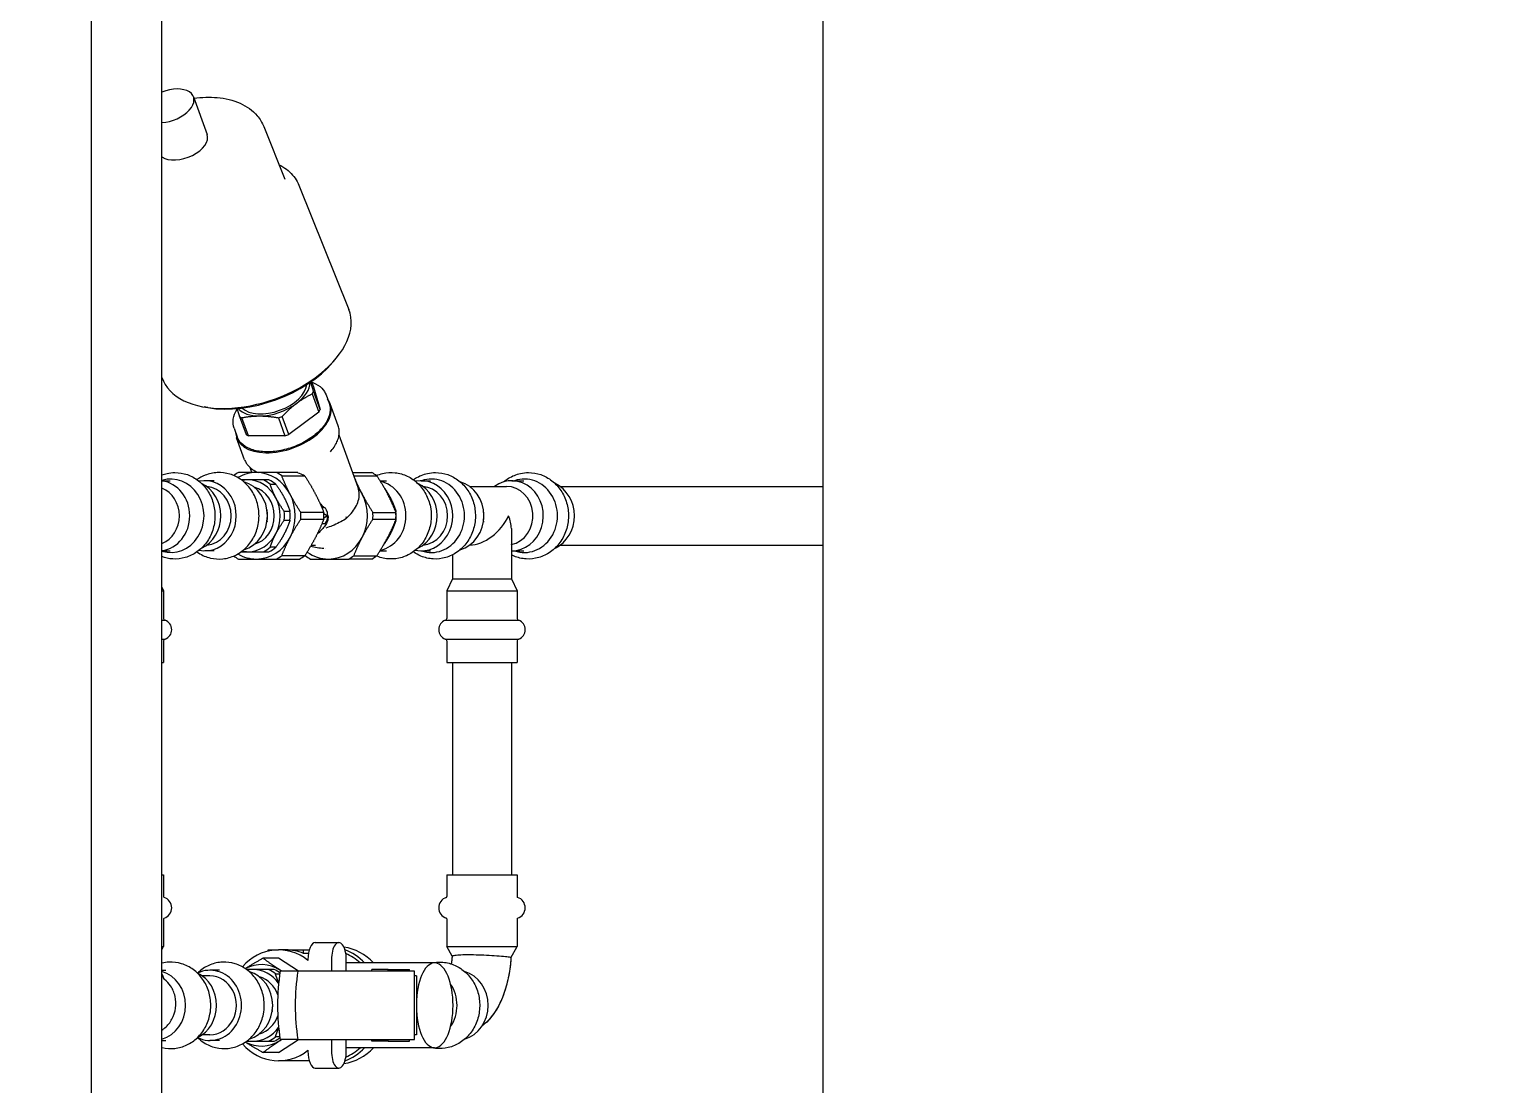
# Model space of a CAD drawing. Header units: millimetres. Extents: x 0 to 157650, y 0 to 89100.
# Drawn here: x 36914.3 to 37363.3, y 75956.1 to 76279.4 of the extents above; entities that cross this region are included whole.
import ezdxf

# ---------------------------------------------------------------- set-up
doc = ezdxf.new("R2010")
doc.units = ezdxf.units.MM
doc.header["$LTSCALE"] = 150
doc.layers.add('Visible', color=7, linetype='Continuous', lineweight=25)

msp = doc.modelspace()

# ---------------------------------------------------------------- linework, layer by layer
at = {"layer": 'Visible', "color": 9, "true_color": 0xc0c0c0}
for p, q in [((36933.24, 77071.66), (36933.24, 75197.38)), ((36954.93, 75197.38), (36954.93, 77071.66)), ((37157.4, 76297.38), (37157.4, 74993.23)), ((36964.59, 76258.75), (36968.77, 76247.25)), ((36986.13, 76249.63), (36992.59, 76233.48)), ((36996.93, 76231.65), (37012.19, 76193.54)), ((37007.34, 76177.45), (37008.1, 76178.36)), ((36954.93, 76172.77), (36954.94, 76172.73)), ((37000.78, 76171.56), (37001.4, 76169.85)), ((37003.42, 76162.97), (37001.38, 76168.56)), ((37001.4, 76169.85), (37003.42, 76162.97)), ((36968.99, 76163.51), (36967.83, 76163.72)), ((37000.95, 76167.73), (37002.99, 76162.14)), ((37005.23, 76167.45), (37006.18, 76164.85)), ((37008.94, 76157.96), (37006.49, 76164.7)), ((36978.67, 76160.85), (36980.7, 76155.26)), ((36981.49, 76154.84), (36979.46, 76160.43)), ((36990.61, 76160.43), (36992.64, 76154.84)), ((36993.86, 76155.26), (36991.83, 76160.85)), ((37002.99, 76162.14), (36993.86, 76155.26)), ((36977.03, 76157.2), (36977.98, 76154.6)), ((36992.64, 76154.84), (36981.49, 76154.84)), ((37015.03, 76139.01), (37009.2, 76155.06)), ((36980.28, 76147.54), (36977.83, 76154.28)), ((37006.58, 76149.99), (37006.82, 76150.27)), ((36982.5, 76143.63), (36981.95, 76145.15)), ((36987.74, 76141.38), (36986.01, 76141.38)), ((36996.42, 76143.63), (36990.07, 76143.63)), ((36991.65, 76142.62), (36998.7, 76142.62)), ((37013.36, 76143.63), (37019.21, 76143.63)), ((37013.75, 76142.62), (37020.79, 76142.62)), ((36954.93, 76141.13), (36957.47, 76141.13)), ((36970.95, 76141.13), (36968.04, 76141.13)), ((36988.11, 76140.03), (36989.85, 76140.03)), ((37021.74, 76141.13), (37023.71, 76141.13)), ((37034.37, 76141.13), (37037.27, 76141.13)), ((37049.2, 76139.38), (37060.49, 76139.38)), ((37049.2, 76139.38), (37060.49, 76139.38)), ((37062.1, 76141.13), (37065.78, 76141.13)), ((37076.93, 76139.38), (37157.4, 76139.38)), ((36987.16, 76131.99), (36987.11, 76132.3)), ((37003.93, 76132.88), (37004.63, 76132.88)), ((37053.48, 76131.99), (37053.43, 76132.3)), ((36987.16, 76128.78), (36987.11, 76128.46)), ((36994.17, 76131.73), (36992.44, 76131.73)), ((36992.44, 76129.03), (36994.17, 76129.03)), ((37004.54, 76131.39), (36997.49, 76131.39)), ((36997.49, 76129.37), (37004.54, 76129.37)), ((37004.63, 76127.88), (37003.93, 76127.88)), ((37004.55, 76131.13), (37005.63, 76130.38)), ((37005.63, 76130.38), (37004.55, 76129.63)), ((37019.59, 76131.39), (37026.64, 76131.39)), ((37019.59, 76129.37), (37026.64, 76129.37)), ((37026.66, 76131.73), (37026.5, 76131.73)), ((37026.5, 76129.03), (37026.66, 76129.03)), ((37053.48, 76128.78), (37053.43, 76128.46)), ((37062, 76126.48), (37062, 76111.08)), ((37062, 76126.48), (37062, 76111.08)), ((36954.93, 76119.63), (36957.47, 76119.63)), ((36970.95, 76119.63), (36968.04, 76119.63)), ((36986.01, 76119.38), (36987.74, 76119.38)), ((36989.85, 76120.73), (36988.11, 76120.73)), ((37000.69, 76121.38), (37001.99, 76121.38)), ((37004.52, 76120.38), (37004.52, 76120.38)), ((37004.52, 76120.38), (37004.52, 76120.38)), ((37021.74, 76119.63), (37023.71, 76119.63)), ((37034.37, 76119.63), (37037.27, 76119.63)), ((37062.1, 76119.63), (37065.78, 76119.63)), ((37076.93, 76121.38), (37157.4, 76121.38)), ((36990.07, 76117.13), (36997.12, 76117.13)), ((36998.7, 76118.14), (36991.65, 76118.14)), ((37019.21, 76117.13), (37012.17, 76117.13)), ((37013.75, 76118.14), (37020.79, 76118.14)), ((37044, 76118.41), (37044, 76111.08)), ((37044, 76118.41), (37044, 76111.08)), ((37044, 76111.08), (37042.25, 76107.38)), ((37044, 76111.08), (37062, 76111.08)), ((37062, 76111.08), (37063.75, 76107.38)), ((36954.93, 76108.46), (36955.44, 76107.38)), ((36954.93, 76107.38), (36955.44, 76107.38)), ((36955.44, 76107.38), (36955.44, 76098.88)), ((37042.25, 76107.38), (37063.75, 76107.38)), ((37042.25, 76107.38), (37042.25, 76098.88)), ((37063.75, 76107.38), (37063.75, 76098.88)), ((36954.93, 76098.38), (36955.94, 76098.38)), ((37041.75, 76098.38), (37064.25, 76098.38)), ((36954.93, 76092.58), (36955.94, 76092.58)), ((36955.44, 76092.08), (36955.44, 76085.38)), ((37041.75, 76092.58), (37064.25, 76092.58)), ((37042.25, 76092.08), (37042.25, 76085.38)), ((37063.75, 76092.08), (37063.75, 76085.38)), ((36954.93, 76085.38), (36955.44, 76085.38)), ((37042.25, 76085.38), (37063.75, 76085.38)), ((37044, 76085.38), (37044, 76020.38)), ((37062, 76085.38), (37062, 76020.38)), ((36954.93, 76020.38), (36955.44, 76020.38)), ((36955.44, 76020.38), (36955.44, 76013.68)), ((37042.25, 76020.38), (37063.75, 76020.38)), ((37042.25, 76020.38), (37042.25, 76013.68)), ((37063.75, 76020.38), (37063.75, 76013.68)), ((36955.44, 76006.88), (36955.44, 75998.38)), ((37042.25, 76006.88), (37042.25, 75998.38)), ((37063.75, 76006.88), (37063.75, 75998.38)), ((36954.93, 75998.38), (36955.44, 75998.38)), ((36954.93, 75997.44), (36955.44, 75998.38)), ((37001.94, 75999.63), (37009.15, 75999.63)), ((37042.25, 75998.38), (37063.75, 75998.38)), ((37043.86, 75995.41), (37042.25, 75998.38)), ((37061.88, 75994.93), (37063.75, 75998.38)), ((36990.66, 75994.81), (36985.94, 75994.81)), ((36987.47, 75997.38), (36990.66, 75997.38)), ((36987.47, 75997.01), (36987.47, 75997.38)), ((36992.9, 75997.38), (36990.66, 75997.38)), ((36996.8, 75990.88), (36990.66, 75994.81)), ((36992.9, 75997.38), (36998.34, 75997.38)), ((36998.34, 75996.28), (36998.34, 75997.38)), ((36998.34, 75997.38), (37000.08, 75997.38)), ((36999.82, 75996.28), (36998.34, 75996.28)), ((36999.67, 75994.38), (36999.67, 75994.13)), ((37006.88, 75994.38), (37006.88, 75990.88)), ((37011.43, 75990.88), (37011.43, 75994.38)), ((37038.5, 75993.38), (37011.43, 75993.38)), ((36954.93, 75991.13), (36956.17, 75991.13)), ((36969.65, 75989.38), (36967.32, 75989.38)), ((36972.55, 75991.13), (36969.65, 75991.13)), ((36989.35, 75991.38), (36987.61, 75991.38)), ((36989.72, 75990.03), (36991.04, 75990.03)), ((36996.57, 75990.88), (36991.16, 75990.88)), ((37032.32, 75990.88), (36996.57, 75990.88)), ((37024.21, 75991.38), (37019.24, 75991.38)), ((37019.24, 75990.88), (37019.24, 75991.38)), ((37024.21, 75991.38), (37030.81, 75991.38)), ((37024.21, 75990.88), (37024.21, 75991.38)), ((37030.81, 75990.88), (37030.81, 75991.38)), ((37032.32, 75969.88), (37032.32, 75990.88)), ((37032.91, 75989.38), (37032.32, 75989.38)), ((37032.91, 75989.38), (37032.91, 75971.38)), ((36988.76, 75981.99), (36988.71, 75982.3)), ((36988.76, 75978.78), (36988.71, 75978.46)), ((36969.65, 75971.38), (36967.32, 75971.38)), ((36991.04, 75970.73), (36989.72, 75970.73)), ((37032.91, 75971.38), (37032.32, 75971.38)), ((36954.93, 75969.63), (36956.17, 75969.63)), ((36972.55, 75969.63), (36969.65, 75969.63)), ((36987.61, 75969.38), (36989.35, 75969.38)), ((36990.66, 75965.95), (36996.8, 75969.88)), ((36996.57, 75969.88), (36991.16, 75969.88)), ((36996.57, 75969.88), (37032.32, 75969.88)), ((36999.67, 75966.63), (36999.67, 75966.38)), ((37006.88, 75969.88), (37006.88, 75966.38)), ((37011.43, 75966.38), (37011.43, 75969.88)), ((37038.5, 75967.38), (37011.43, 75967.38)), ((37019.24, 75969.38), (37019.24, 75969.88)), ((37024.21, 75969.38), (37019.24, 75969.38)), ((37024.21, 75969.38), (37024.21, 75969.88)), ((37024.21, 75969.38), (37030.81, 75969.38)), ((37030.81, 75969.38), (37030.81, 75969.88)), ((36990.66, 75965.95), (36985.94, 75965.95)), ((37000.08, 75963.38), (36990.66, 75963.38)), ((37001.94, 75961.13), (37009.15, 75961.13))]:
    msp.add_line(p, q, dxfattribs=at)
for centre, radius, start, end in [((36955.94, 76098.88), 0.5, 180, 270), ((36954.84, 76095.48), 3.1, 290.8154, 69.1846), ((37042.85, 76095.48), 3.1, 110.8154, 249.1846), ((37041.75, 76098.88), 0.5, 270, 0), ((37064.25, 76098.88), 0.5, 180, 270), ((37063.15, 76095.48), 3.1, 290.8154, 69.1846), ((36955.94, 76092.08), 0.5, 90, 180), ((37041.75, 76092.08), 0.5, 0, 90), ((37064.25, 76092.08), 0.5, 90, 180), ((36955.69, 76013.68), 0.25, 180, 252.6537), ((36954.63, 76010.28), 3.31, 287.3463, 72.6537), ((37043.06, 76010.28), 3.31, 107.3463, 252.6537), ((37042, 76013.68), 0.25, 287.3463, 0), ((37064, 76013.68), 0.25, 180, 252.6537), ((37062.94, 76010.28), 3.31, 287.3463, 72.6537), ((36955.69, 76006.88), 0.25, 107.3463, 180), ((37042, 76006.88), 0.25, 0, 72.6537), ((37064, 76006.88), 0.25, 107.3463, 180)]:
    msp.add_arc(centre, radius, start, end, dxfattribs=at)
for centre, major_axis, ratio, start_param, end_param in [((36957.07, 76256.01), (7.52, 2.73), 0.579336, 4.222063, 7.929176), ((36961.25, 76244.52), (7.52, 2.73), 0.579336, 3.538776, 6.283185), ((36969.66, 76221.4), (27.39, 9.96), 0.579336, 0.018613, 0.018666), ((36983.68, 76182.83), (-28.63, -10.41), 0.579336, 6.264572, 9.443391), ((36984.09, 76181.71), (27.26, 9.91), 0.579336, 3.932175, 5.492603), ((36988.82, 76168.68), (-10.34, -3.76), 0.579336, 0.284977, 2.856616), ((36988.82, 76168.68), (11.28, 4.1), 0.579336, 5.199209, 6.06379), ((36989.01, 76168.15), (-12.69, -4.61), 0.579336, 2.533499, 2.628932), ((36992.16, 76159.49), (14.33, 5.21), 0.579336, 2.960273, 6.464505), ((36988.82, 76168.68), (-11.28, -4.1), 0.579336, 1.010419, 2.057617), ((36988.82, 76168.68), (-11.28, -4.1), 0.579336, 0.219395, 1.010419), ((36989.01, 76168.15), (-12.69, -4.61), 0.579336, 0.439104, 0.534537), ((36989.01, 76168.15), (-12.69, -4.61), 0.579336, 1.486302, 1.581735), ((36991.05, 76162.55), (12.69, 4.61), 0.579336, 5.675092, 5.770525), ((36991.05, 76162.55), (12.69, 4.61), 0.579336, 3.580697, 3.67613), ((36991.05, 76162.55), (12.69, 4.61), 0.579336, 4.627894, 4.723327), ((36957.69, 76130.38), (0, 11.25), 0.901286, 2.866144, 6.558634), ((36968.04, 76130.38), (0, -10.75), 0.901286, 6.10484, 9.603123), ((36984.23, 76130.38), (0, 14.75), 0.901286, 0.4549, 0.581633), ((36983.86, 76130.38), (0, 13.25), 0.901286, 0, 0.491782), ((36981.26, 76130.38), (0, 11), 0.901286, 0, 0.178317), ((36981.26, 76130.38), (0, 11), 0.901286, 5.235988, 6.283185), ((36983.86, 76130.38), (0, 13.25), 0.901286, 5.235988, 6.283185), ((36981.69, 76130.38), (0, 12), 0.901286, 5.647126, 5.872047), ((36983.42, 76130.38), (0, -12), 0.901286, 2.505533, 2.730455), ((36984.23, 76130.38), (0, -14.75), 0.901286, 2.549295, 2.686693), ((36991.28, 76130.38), (0, -14.75), 0.901286, 2.549295, 2.584685), ((37006.32, 76130.38), (0, 14.75), 0.901286, 5.690888, 5.693727), ((37013.37, 76130.38), (0, -14.75), 0.901286, 2.549295, 2.686693), ((37034.37, 76130.38), (0, 10.75), 0.901286, 2.957034, 6.467744), ((37037.49, 76130.38), (0, 11.25), 0.901286, 2.842335, 6.582443), ((37062.1, 76130.38), (0, 10.75), 0.901286, 3.131507, 6.861821), ((37065.99, 76130.38), (0, 11.25), 0.901286, 2.842335, 6.582443), ((36953.79, 76130.38), (0, 10.75), 0.901286, 3.259662, 6.165116), ((36952.19, 76130.38), (0, 9), 0.901286, 3.486714, 5.938064), ((36963.32, 76130.38), (0, -10.75), 0.901286, 0.398936, 2.742657), ((36968.04, 76130.38), (0, -9), 0.901286, 0.075482, 3.066111), ((36977.57, 76130.38), (0, -10.75), 0.901286, 0.255778, 2.885815), ((36981.26, 76130.38), (0, -9), 0.901286, 0.245435, 2.896158), ((36983.86, 76130.38), (0, 13.25), 0.901286, 4.18879, 5.235988), ((37005.95, 76130.38), (0, -13.25), 0.901286, 1.047312, 2.094281), ((37020.03, 76130.38), (0, 10.75), 0.901286, 3.33106, 6.093718), ((37029.56, 76130.38), (0, -10.75), 0.901286, 0.401991, 2.739601), ((37034.37, 76130.38), (0, 9), 0.901286, 3.205101, 6.219677), ((37043.9, 76130.38), (0, 10.75), 0.901286, 3.39527, 6.029508), ((37060.49, 76130.38), (0, 9), 0.901286, 3.328238, 6.283185), ((37071.63, 76130.38), (0, -10.75), 0.901286, 0.398936, 2.742657), ((36981.26, 76130.38), (0, -11), 0.901286, 1.047198, 2.094395), ((37004.63, 76130.38), (0, 2.5), 0.433224, 3.141593, 6.283185), ((37018.43, 76130.38), (0, -9), 0.901286, 1.90796, 2.139071), ((36979.18, 76130.38), (0, 9), 0.901286, 4.533148, 4.89163), ((36981.69, 76130.38), (0, 12), 0.901286, 4.599928, 4.82485), ((36983.42, 76130.38), (0, -12), 0.901286, 1.458335, 1.683257), ((36984.23, 76130.38), (0, -14.75), 0.901286, 1.502097, 1.639495), ((36991.28, 76130.38), (0, -14.75), 0.901286, 1.502097, 1.639495), ((37006.32, 76130.38), (0, 14.75), 0.901286, 4.64369, 4.781088), ((37013.37, 76130.38), (0, -14.75), 0.901286, 1.502097, 1.639495), ((37015.91, 76130.38), (0, -12), 0.901286, 1.458335, 1.683257), ((37053, 76130.38), (-7.62, -7.62), 0.628852, 0.573768, 2.132161), ((37053, 76130.38), (-7.62, -7.62), 0.628852, 0.573768, 2.132161), ((37045.5, 76130.38), (0, -9), 0.901286, 1.391555, 1.750037), ((37053, 76130.38), (-7.62, 7.62), 0.628852, 3.702957, 4.151025), ((37053, 76130.38), (-7.62, 7.62), 0.628852, 3.702957, 4.151025), ((36981.26, 76130.38), (0, -11), 0.901286, 0, 1.047198), ((36983.86, 76130.38), (0, -13.25), 0.901286, 0, 1.047198), ((37005.95, 76130.38), (0, -13.25), 0.901286, 0, 1.047312), ((37018.43, 76130.38), (0, -9), 0.901286, 1.002522, 1.233633), ((36981.26, 76130.38), (0, -11), 0.901286, 6.104868, 6.283185), ((36981.69, 76130.38), (0, 12), 0.901286, 3.552731, 3.777652), ((36983.42, 76130.38), (0, -12), 0.901286, 0.411138, 0.63606), ((37005.95, 76130.38), (0, -13.25), 0.901286, 5.705186, 6.283185), ((37007.6, 76130.38), (0, -10.29), 0.901286, 6.014919, 6.015024), ((36984.23, 76130.38), (0, 14.75), 0.901286, 2.55996, 2.686693), ((36983.86, 76130.38), (0, -13.25), 0.901286, 5.791403, 6.283185), ((36984.23, 76130.38), (0, -14.75), 0.901286, 0.4549, 0.592298), ((36991.28, 76130.38), (0, -14.75), 0.901286, 0.4549, 0.592298), ((37006.32, 76130.38), (0, -14.75), 0.901286, 5.690888, 5.828286), ((37006.32, 76130.38), (0, 14.75), 0.901286, 3.596492, 3.73389), ((37013.37, 76130.38), (0, 14.75), 0.901286, 3.596492, 3.73389), ((36990.66, 75980.38), (0, 17), 0.901286, 5.65431, 7.087427), ((37001.94, 75994.38), (0, 5.25), 0.433224, 0, 1.570796), ((37009.15, 75994.38), (0, 5.25), 0.433224, 4.712389, 7.853982), ((37008.55, 75980.38), (0, 18), 0.901286, 5.519399, 6.14988), ((36985.46, 75980.38), (0, 12.5), 0.901286, 5.759587, 6.736389), ((36992.9, 75980.38), (0, 17), 0.901286, 5.920523, 6.283185), ((37005.78, 75980.38), (0, 18), 0.901286, 5.519399, 5.954746), ((37005.78, 75980.38), (0, 17), 0.901286, 5.582974, 5.915742), ((37038.5, 75980.38), (0, -13), 0.433224, 4.831809, 10.876154), ((36952.49, 75980.38), (0, 10.75), 0.901286, 3.396274, 6.028504), ((36962.02, 75980.38), (0, -10.75), 0.901286, 0.401991, 2.739601), ((36969.65, 75980.38), (0, -10.75), 0.901286, 5.87877, 9.829194), ((36969.65, 75980.38), (0, -9), 0.901286, 0, 3.141593), ((36982.86, 75980.38), (0, 11), 0.901286, 0, 0.178317), ((36979.18, 75980.38), (0, -10.75), 0.901286, 0.255778, 2.885815), ((36982.86, 75980.38), (0, 11), 0.901286, 5.372983, 6.283185), ((36982.86, 75980.38), (0, 9), 0.901286, 5.077619, 6.037751), ((36983.29, 75980.38), (0, 12), 0.901286, 5.647126, 5.872047), ((36985.02, 75980.38), (0, -12), 0.901286, 2.547564, 2.730455), ((37003.68, 75980.38), (0, -30.74), 0.433224, 4.363828, 5.06095), ((36985.46, 75980.38), (0, 12.5), 0.901286, 5.709672, 5.759587), ((37009.09, 75980.38), (0, -30.74), 0.433224, 4.363828, 5.06095), ((37045.2, 75980.38), (0, -10.75), 0.901286, 0.255778, 2.885815), ((37035.67, 75980.38), (0, 10.75), 0.901286, 4.061136, 5.363642), ((36980.78, 75980.38), (0, 9), 0.901286, 4.533148, 4.89163), ((36982.86, 75980.38), (0, -9), 0.901286, 0.245435, 1.205567), ((36982.86, 75980.38), (0, -11), 0.901286, 0, 0.910202), ((36983.29, 75980.38), (0, 12), 0.901286, 3.552731, 3.777652), ((36990.66, 75980.38), (0, -17), 0.901286, 5.478944, 6.91206), ((36985.46, 75980.38), (0, -12.5), 0.901286, 5.829981, 6.806784), ((36982.86, 75980.38), (0, -11), 0.901286, 6.104868, 6.283185), ((36985.02, 75980.38), (0, -12), 0.901286, 0.411138, 0.594029), ((36985.46, 75980.38), (0, 12.5), 0.901286, 3.665191, 3.715106), ((37001.94, 75966.38), (0, -5.25), 0.433224, 4.712389, 6.283185), ((37009.15, 75966.38), (0, -5.25), 0.433224, 4.712389, 7.853982), ((37008.55, 75980.38), (0, -18), 0.901286, 0.133306, 0.763786), ((37005.78, 75980.38), (0, -18), 0.901286, 0.328439, 0.763786), ((37005.78, 75980.38), (0, -17), 0.901286, 0.367444, 0.700212)]:
    msp.add_ellipse(centre, major_axis=major_axis, ratio=ratio, start_param=start_param, end_param=end_param, dxfattribs=at)
for points, knots in [([(36964.75, 76258.3), (36967.17, 76258.64), (36969.57, 76258.72), (36974.37, 76258.3), (36976.75, 76257.74), (36980.89, 76255.88), (36982.7, 76254.62), (36984.95, 76251.97), (36985.64, 76250.84), (36986.13, 76249.63)], [6.075686, 6.075686, 6.075686, 6.075686, 6.402085, 6.402085, 6.756192, 6.756192, 7.081516, 7.081516, 7.274991, 7.274991, 7.274991, 7.274991]), ([(36990.79, 76237.99), (36991.2, 76237.78), (36991.6, 76237.55), (36992.76, 76236.83), (36993.47, 76236.29), (36994.73, 76235.12), (36995.29, 76234.49), (36996.24, 76233.13), (36996.63, 76232.41), (36996.93, 76231.65)], [0.5174509, 0.5174509, 0.5174509, 0.5174509, 0.5850616, 0.5850616, 0.7206254, 0.7206254, 0.8561891, 0.8561891, 0.9917529, 0.9917529, 0.9917529, 0.9917529]), ([(38239.07, 73937.86), (38239.46, 73938.6), (38239.85, 73939.34), (38248.1, 73955.15), (38254.69, 73970.17), (38265.36, 74000.21), (38269.41, 74015.25), (38274.96, 74045.36), (38276.43, 74060.46), (38276.74, 74090.73), (38275.57, 74105.92), (38270.56, 74136.34), (38266.72, 74151.6), (38256.4, 74182.1), (38249.92, 74197.37), (38234.42, 74227.87), (38225.4, 74243.13), (38204.91, 74273.6), (38193.44, 74288.84), (38168.14, 74319.31), (38154.31, 74334.56), (38124.39, 74365.08), (38108.29, 74380.36), (38073.94, 74410.95), (38055.67, 74426.27), (38017.13, 74456.95), (37996.82, 74472.33), (37954.35, 74503.1), (37932.15, 74518.52), (37886.06, 74549.38), (37862.14, 74564.84), (37812.77, 74595.78), (37787.3, 74611.28), (37735.05, 74642.29), (37708.23, 74657.82), (37653.49, 74688.88), (37625.53, 74704.44), (37568.74, 74735.55), (37539.86, 74751.14), (37481.45, 74782.29), (37451.88, 74797.9), (37392.31, 74829.09), (37362.27, 74844.71), (37302.02, 74875.94), (37271.75, 74891.58), (37211.27, 74922.85), (37181.01, 74938.5), (37120.77, 74969.8), (37090.75, 74985.47), (37031.23, 75016.8), (37001.68, 75032.48), (36943.33, 75063.85), (36914.49, 75079.56), (36857.76, 75110.96), (36829.83, 75126.69), (36775.16, 75158.15), (36748.37, 75173.9), (36696.17, 75205.41), (36670.72, 75221.19), (36621.39, 75252.77), (36597.48, 75268.59), (36551.4, 75300.25), (36529.21, 75316.12), (36486.74, 75347.88), (36466.44, 75363.8), (36427.92, 75395.68), (36409.67, 75411.66), (36375.4, 75443.68), (36359.36, 75459.74), (36329.65, 75491.92), (36315.96, 75508.06), (36291.08, 75540.39), (36279.86, 75556.6), (36260.06, 75589.06), (36251.44, 75605.33), (36236.92, 75637.85), (36230.98, 75654.13), (36221.86, 75686.63), (36218.65, 75702.87), (36215.54, 75730.17), (36214.91, 75741.23), (36214.91, 75768.39), (36216.24, 75784.5), (36221.57, 75816.64), (36225.57, 75832.7), (36236.16, 75864.77), (36242.78, 75880.81), (36258.61, 75912.88), (36267.84, 75928.94), (36288.83, 75961.03), (36300.62, 75977.09), (36326.65, 76009.2), (36340.92, 76025.26), (36371.78, 76057.33), (36388.4, 76073.36), (36423.82, 76105.36), (36442.65, 76121.35), (36482.32, 76153.26), (36503.19, 76169.21), (36539.36, 76195.62), (36554.15, 76206.12), (36569.33, 76216.6)], [233.696374, 233.696374, 233.696374, 233.696374, 234.19462, 234.19462, 244.352081, 244.352081, 254.585345, 254.585345, 264.906306, 264.906306, 275.291368, 275.291368, 285.679992, 285.679992, 296.008646, 296.008646, 306.248979, 306.248979, 316.411052, 316.411052, 326.52219, 326.52219, 336.609069, 336.609069, 346.690891, 346.690891, 356.779246, 356.779246, 366.880128, 366.880128, 376.996012, 376.996012, 387.127394, 387.127394, 397.273773, 397.273773, 407.434241, 407.434241, 417.607804, 417.607804, 427.793556, 427.793556, 437.990759, 437.990759, 448.198883, 448.198883, 458.41762, 458.41762, 468.646888, 468.646888, 478.886838, 478.886838, 489.137851, 489.137851, 499.400537, 499.400537, 509.675721, 509.675721, 519.9644, 519.9644, 530.26764, 530.26764, 540.586359, 540.586359, 550.920897, 550.920897, 561.270226, 561.270226, 571.63061, 571.63061, 581.993649, 581.993649, 592.344121, 592.344121, 602.659358, 602.659358, 612.913544, 612.913544, 623.089587, 623.089587, 630.01079, 630.01079, 640.084209, 640.084209, 650.159607, 650.159607, 660.284002, 660.284002, 670.483975, 670.483975, 680.757804, 680.757804, 691.084976, 691.084976, 701.440329, 701.440329, 711.803371, 711.803371, 722.160965, 722.160965, 728.990178, 728.990178, 728.990178, 728.990178]), ([(36581.45, 76178.22), (36559.74, 76162.96), (36538.91, 76147.69), (36499.02, 76117.07), (36479.95, 76101.69), (36443.99, 76071.03), (36427.07, 76055.71), (36395.53, 76025.19), (36380.89, 76009.95), (36353.98, 75979.58), (36341.71, 75964.42), (36319.6, 75934.2), (36309.75, 75919.12), (36292.55, 75889.03), (36285.19, 75873.99), (36272.99, 75843.96), (36268.16, 75828.93), (36261.05, 75798.85), (36258.78, 75783.77), (36256.87, 75753.56), (36257.23, 75738.4), (36260.62, 75708.02), (36263.65, 75692.78), (36272.36, 75662.29), (36278.04, 75647.02), (36291.99, 75616.51), (36300.24, 75601.26), (36319.24, 75570.78), (36329.97, 75555.54), (36353.83, 75525.08), (36366.95, 75509.83), (36395.48, 75479.34), (36410.91, 75464.07), (36443.93, 75433.51), (36461.55, 75418.2), (36498.84, 75387.56), (36518.54, 75372.2), (36559.84, 75341.46), (36581.48, 75326.05), (36626.5, 75295.22), (36649.92, 75279.77), (36698.32, 75248.86), (36723.34, 75233.37), (36774.76, 75202.39), (36801.19, 75186.87), (36855.21, 75155.82), (36882.85, 75140.28), (36939.06, 75109.18), (36967.68, 75093.6), (37025.65, 75062.46), (37055.04, 75046.86), (37114.3, 75015.68), (37144.22, 75000.07), (37204.32, 74968.85), (37234.54, 74953.22), (37295, 74921.96), (37325.29, 74906.32), (37385.65, 74875.03), (37415.77, 74859.37), (37475.56, 74828.05), (37505.27, 74812.37), (37564.03, 74781.01), (37593.11, 74765.32), (37650.38, 74733.92), (37678.61, 74718.2), (37733.96, 74686.76), (37761.11, 74671.02), (37814.11, 74639.53), (37839.99, 74623.76), (37890.23, 74592.2), (37914.63, 74576.4), (37961.73, 74544.77), (37984.47, 74528.92), (38028.07, 74497.19), (38048.97, 74481.29), (38088.72, 74449.46), (38107.61, 74433.5), (38143.2, 74401.52), (38159.93, 74385.49), (38191.06, 74353.37), (38205.48, 74337.26), (38231.86, 74304.98), (38243.84, 74288.79), (38265.21, 74256.37), (38274.63, 74240.12), (38290.78, 74207.61), (38297.54, 74191.33), (38308.32, 74158.82), (38312.36, 74142.56), (38317.68, 74110.31), (38319, 74094.29), (38319, 74062.19), (38317.66, 74046.08), (38312.33, 74013.93), (38308.34, 73997.87), (38297.74, 73965.8), (38291.12, 73949.75), (38277.32, 73921.78), (38270.68, 73909.81), (38263.36, 73897.87)], [0, 0, 0, 0, 10.007682, 10.007682, 20.114017, 20.114017, 30.206515, 30.206515, 40.289731, 40.289731, 50.372958, 50.372958, 60.472328, 60.472328, 70.611639, 70.611639, 80.818631, 80.818631, 91.112273, 91.112273, 101.482067, 101.482067, 111.877277, 111.877277, 122.230255, 122.230255, 132.498979, 132.498979, 142.682988, 142.682988, 152.806635, 152.806635, 162.898146, 162.898146, 172.979416, 172.979416, 183.064332, 183.064332, 193.160445, 193.160445, 203.271153, 203.271153, 213.397437, 213.397437, 223.539018, 223.539018, 233.695058, 233.695058, 243.864553, 243.864553, 254.046544, 254.046544, 264.240224, 264.240224, 274.444986, 274.444986, 284.660442, 284.660442, 294.886432, 294.886432, 305.123024, 305.123024, 315.370519, 315.370519, 325.629448, 325.629448, 335.900562, 335.900562, 346.1848, 346.1848, 356.483213, 356.483213, 366.796787, 366.796787, 377.1261, 377.1261, 387.470665, 387.470665, 397.827789, 397.827789, 408.190814, 408.190814, 418.546918, 418.546918, 428.875714, 428.875714, 439.15154, 439.15154, 449.352886, 449.352886, 459.367363, 459.367363, 469.442868, 469.442868, 479.517934, 479.517934, 489.64154, 489.64154, 497.243046, 497.243046, 497.243046, 497.243046]), ([(37000.86, 76171.32), (37000.98, 76171.28), (37001.09, 76171.24), (37002.31, 76170.76), (37003.25, 76170.16), (37004.53, 76168.85), (37004.96, 76168.18), (37005.23, 76167.45)], [6.6811866, 6.6811866, 6.6811866, 6.6811866, 6.7132365, 6.7132365, 7.0355512, 7.0355512, 7.2936046, 7.2936046, 7.2936046, 7.2936046]), ([(37006.18, 76164.85), (37006.49, 76163.97), (37006.57, 76163.02), (37006.27, 76161.03), (37005.87, 76159.99), (37004.62, 76157.92), (37003.76, 76156.9), (37001.67, 76154.98), (37000.45, 76154.09), (36997.76, 76152.52), (36996.29, 76151.85), (36993.28, 76150.8), (36991.72, 76150.41), (36988.67, 76149.97), (36987.18, 76149.92), (36984.4, 76150.14), (36983.12, 76150.42), (36980.9, 76151.29), (36979.96, 76151.88), (36978.68, 76153.2), (36978.25, 76153.87), (36977.98, 76154.6)], [1.010419, 1.010419, 1.010419, 1.010419, 1.318355, 1.318355, 1.634317, 1.634317, 1.957042, 1.957042, 2.280317, 2.280317, 2.603032, 2.603032, 2.925532, 2.925532, 3.248311, 3.248311, 3.571644, 3.571644, 3.893959, 3.893959, 4.152012, 4.152012, 4.152012, 4.152012]), ([(36977.03, 76157.2), (36976.72, 76158.07), (36976.64, 76159.03), (36976.94, 76161.02), (36977.34, 76162.06), (36977.97, 76163.09), (36977.97, 76163.1), (36977.98, 76163.1)], [4.1520119, 4.1520119, 4.1520119, 4.1520119, 4.4599476, 4.4599476, 4.7759093, 4.7759093, 4.7782898, 4.7782898, 4.7782898, 4.7782898]), ([(37006.82, 76150.27), (37007.24, 76150.77), (37007.62, 76151.29), (37008.26, 76152.33), (37008.53, 76152.86), (37008.95, 76153.91), (37009.1, 76154.44), (37009.27, 76155.49), (37009.3, 76156), (37009.22, 76157.01), (37009.11, 76157.5), (37008.94, 76157.96)], [4.4821833, 4.4821833, 4.4821833, 4.4821833, 4.6402998, 4.6402998, 4.7984164, 4.7984164, 4.9565329, 4.9565329, 5.1146495, 5.1146495, 5.2727661, 5.2727661, 5.2727661, 5.2727661]), ([(36980.28, 76147.54), (36980.4, 76147.2), (36980.57, 76146.86), (36980.96, 76146.22), (36981.19, 76145.92), (36981.71, 76145.36), (36982, 76145.09), (36982.64, 76144.6), (36982.98, 76144.38), (36983.73, 76143.97), (36984.12, 76143.79), (36984.54, 76143.63)], [2.1311734, 2.1311734, 2.1311734, 2.1311734, 2.2492389, 2.2492389, 2.3673045, 2.3673045, 2.48537, 2.48537, 2.6034355, 2.6034355, 2.721501, 2.721501, 2.721501, 2.721501]), ([(36958.94, 76143.63), (36960.23, 76143.63), (36961.51, 76143.41), (36963.95, 76142.56), (36965.1, 76141.92), (36967.18, 76140.29), (36968.11, 76139.29), (36969.63, 76137.01), (36970.23, 76135.73), (36971.02, 76133.03), (36971.21, 76131.6), (36971.17, 76128.74), (36970.93, 76127.31), (36970.05, 76124.6), (36969.4, 76123.32), (36967.76, 76121.07), (36966.77, 76120.08), (36964.57, 76118.52), (36963.35, 76117.94), (36960.84, 76117.22), (36959.53, 76117.07), (36957.11, 76117.22), (36955.99, 76117.46), (36954.93, 76117.86)], [0, 0, 0, 0, 0.305493, 0.305493, 0.614375, 0.614375, 0.931288, 0.931288, 1.256497, 1.256497, 1.587083, 1.587083, 1.91932, 1.91932, 2.249519, 2.249519, 2.573832, 2.573832, 2.889419, 2.889419, 3.197268, 3.197268, 3.46721, 3.46721, 3.46721, 3.46721]), ([(36954.93, 76142.9), (36955.44, 76143.09), (36955.97, 76143.25), (36957.3, 76143.54), (36958.12, 76143.63), (36958.94, 76143.63)], [5.9575675, 5.9575675, 5.9575675, 5.9575675, 6.0875226, 6.0875226, 6.2831853, 6.2831853, 6.2831853, 6.2831853]), ([(36984.69, 76130.38), (36984.69, 76131.82), (36984.47, 76133.25), (36983.62, 76135.97), (36982.99, 76137.26), (36981.38, 76139.55), (36980.4, 76140.55), (36978.21, 76142.15), (36977.01, 76142.75), (36974.49, 76143.51), (36973.19, 76143.68), (36970.61, 76143.56), (36969.34, 76143.28), (36967.28, 76142.46), (36966.44, 76142), (36965.68, 76141.45)], [0, 0, 0, 0, 0.333025, 0.333025, 0.664051, 0.664051, 0.988962, 0.988962, 1.304687, 1.304687, 1.612123, 1.612123, 1.916896, 1.916896, 2.139778, 2.139778, 2.139778, 2.139778]), ([(36996.61, 76143.57), (36996.56, 76143.59), (36996.51, 76143.6), (36996.45, 76143.62), (36996.43, 76143.63), (36996.42, 76143.63)], [-0.21019759, -0.21019759, -0.21019759, -0.21019759, -0.19250475, -0.19250475, -0.18626853, -0.18626853, -0.18626853, -0.18626853]), ([(37020.68, 76142.71), (37021.29, 76142.97), (37021.92, 76143.17), (37023.82, 76143.62), (37025.12, 76143.7), (37027.68, 76143.43), (37028.94, 76143.07), (37031.29, 76141.96), (37032.38, 76141.2), (37034.31, 76139.35), (37035.14, 76138.25), (37036.45, 76135.82), (37036.93, 76134.47), (37037.37, 76132.2), (37037.45, 76131.29), (37037.45, 76130.38)], [4.345779, 4.345779, 4.345779, 4.345779, 4.502744, 4.502744, 4.809174, 4.809174, 5.114255, 5.114255, 5.424835, 5.424835, 5.74446, 5.74446, 6.07217, 6.07217, 6.283185, 6.283185, 6.283185, 6.283185]), ([(37038.74, 76143.63), (37040.03, 76143.63), (37041.31, 76143.41), (37043.75, 76142.56), (37044.9, 76141.92), (37046.98, 76140.29), (37047.91, 76139.29), (37049.43, 76137.01), (37050.03, 76135.73), (37050.82, 76133.03), (37051.01, 76131.6), (37050.97, 76128.74), (37050.73, 76127.31), (37049.85, 76124.6), (37049.2, 76123.32), (37047.56, 76121.07), (37046.57, 76120.08), (37044.37, 76118.52), (37043.15, 76117.94), (37040.64, 76117.22), (37039.33, 76117.07), (37036.76, 76117.23), (37035.5, 76117.53), (37033.49, 76118.37), (37032.7, 76118.81), (37031.97, 76119.34)], [0, 0, 0, 0, 0.305493, 0.305493, 0.614375, 0.614375, 0.931288, 0.931288, 1.256497, 1.256497, 1.587083, 1.587083, 1.91932, 1.91932, 2.249519, 2.249519, 2.573832, 2.573832, 2.889419, 2.889419, 3.197268, 3.197268, 3.502881, 3.502881, 3.715539, 3.715539, 3.715539, 3.715539]), ([(37031.97, 76141.42), (37032.19, 76141.58), (37032.42, 76141.73), (37033.77, 76142.57), (37035.01, 76143.08), (37037.1, 76143.54), (37037.92, 76143.63), (37038.74, 76143.63)], [5.7092388, 5.7092388, 5.7092388, 5.7092388, 5.7735677, 5.7735677, 6.0875226, 6.0875226, 6.2831853, 6.2831853, 6.2831853, 6.2831853]), ([(37059.66, 76140.79), (37060.13, 76141.19), (37060.63, 76141.55), (37062.28, 76142.57), (37063.52, 76143.08), (37065.61, 76143.54), (37066.43, 76143.63), (37067.25, 76143.63)], [5.6278472, 5.6278472, 5.6278472, 5.6278472, 5.7735677, 5.7735677, 6.0875226, 6.0875226, 6.2831853, 6.2831853, 6.2831853, 6.2831853]), ([(37067.25, 76143.63), (37068.53, 76143.63), (37069.81, 76143.41), (37072.25, 76142.56), (37073.41, 76141.92), (37075.49, 76140.29), (37076.41, 76139.29), (37077.94, 76137.01), (37078.53, 76135.73), (37079.33, 76133.03), (37079.52, 76131.6), (37079.48, 76128.74), (37079.24, 76127.31), (37078.35, 76124.6), (37077.71, 76123.32), (37076.07, 76121.07), (37075.08, 76120.08), (37072.87, 76118.52), (37071.66, 76117.94), (37069.14, 76117.22), (37067.84, 76117.07), (37065.27, 76117.23), (37064, 76117.53), (37062.54, 76118.14), (37062.27, 76118.27), (37062, 76118.41)], [0, 0, 0, 0, 0.305493, 0.305493, 0.614375, 0.614375, 0.931288, 0.931288, 1.256497, 1.256497, 1.587083, 1.587083, 1.91932, 1.91932, 2.249519, 2.249519, 2.573832, 2.573832, 2.889419, 2.889419, 3.197268, 3.197268, 3.502881, 3.502881, 3.574564, 3.574564, 3.574564, 3.574564]), ([(37011.19, 76129.39), (37011.83, 76129.94), (37012.41, 76130.52), (37013.45, 76131.73), (37013.89, 76132.36), (37014.63, 76133.65), (37014.91, 76134.32), (37015.3, 76135.67), (37015.4, 76136.35), (37015.38, 76137.71), (37015.26, 76138.38), (37015.03, 76139.01)], [4.2770631, 4.2770631, 4.2770631, 4.2770631, 4.4762037, 4.4762037, 4.6753443, 4.6753443, 4.8744849, 4.8744849, 5.0736255, 5.0736255, 5.2727661, 5.2727661, 5.2727661, 5.2727661]), ([(36965.68, 76119.31), (36965.83, 76119.2), (36965.99, 76119.09), (36967.27, 76118.27), (36968.51, 76117.74), (36971.05, 76117.14), (36972.36, 76117.06), (36974.92, 76117.33), (36976.17, 76117.69), (36978.52, 76118.8), (36979.61, 76119.56), (36981.54, 76121.41), (36982.37, 76122.51), (36983.69, 76124.95), (36984.16, 76126.29), (36984.6, 76128.56), (36984.69, 76129.47), (36984.69, 76130.38)], [4.143407, 4.143407, 4.143407, 4.143407, 4.18875, 4.18875, 4.502744, 4.502744, 4.809174, 4.809174, 5.114255, 5.114255, 5.424835, 5.424835, 5.74446, 5.74446, 6.07217, 6.07217, 6.283185, 6.283185, 6.283185, 6.283185]), ([(37005.7, 76130.66), (37005.77, 76130.46), (37005.81, 76130.24), (37005.85, 76129.68), (37005.82, 76129.34), (37005.65, 76128.67), (37005.53, 76128.35), (37005.25, 76127.84), (37005.12, 76127.64), (37004.98, 76127.45)], [0.0294504, 0.0294504, 0.0294504, 0.0294504, 0.1099716, 0.1099716, 0.2269037, 0.2269037, 0.3385666, 0.3385666, 0.413111, 0.413111, 0.413111, 0.413111]), ([(37011.15, 76129.37), (37009.97, 76128.6), (37008.59, 76127.9), (37006.49, 76127.06), (37005.82, 76126.82), (37005.15, 76126.61)], [0, 0, 0, 0, 0.4888657, 0.4888657, 0.7022662, 0.7022662, 0.7022662, 0.7022662]), ([(37011.29, 76130.18), (37011.35, 76129.98), (37011.35, 76129.82), (37011.34, 76129.71), (37011.33, 76129.65), (37011.32, 76129.6), (37011.3, 76129.56), (37011.29, 76129.54), (37011.28, 76129.52), (37011.28, 76129.5), (37011.27, 76129.5), (37011.27, 76129.49), (37011.26, 76129.48), (37011.26, 76129.48), (37011.26, 76129.47), (37011.25, 76129.47), (37011.25, 76129.47), (37011.25, 76129.47), (37011.25, 76129.47), (37011.25, 76129.46), (37011.25, 76129.46), (37011.25, 76129.46), (37011.22, 76129.42), (37011.19, 76129.39), (37011.15, 76129.37)], [0, 0, 0, 0, 0.25, 0.25, 0.25, 0.375, 0.375, 0.375, 0.4375, 0.4375, 0.4375, 0.46875, 0.46875, 0.46875, 0.484375, 0.484375, 0.484375, 0.4921875, 0.4921875, 0.4921875, 0.5, 0.5, 0.5, 0.6142324, 0.6142324, 0.6142324, 0.6142324]), ([(37037.45, 76130.38), (37037.45, 76128.95), (37037.24, 76127.51), (37036.39, 76124.79), (37035.76, 76123.5), (37034.15, 76121.21), (37033.17, 76120.21), (37030.98, 76118.62), (37029.77, 76118.01), (37027.26, 76117.25), (37025.96, 76117.08), (37023.38, 76117.2), (37022.11, 76117.48), (37020.84, 76117.99), (37020.76, 76118.02), (37020.68, 76118.06)], [0, 0, 0, 0, 0.333025, 0.333025, 0.664051, 0.664051, 0.988962, 0.988962, 1.304687, 1.304687, 1.612123, 1.612123, 1.916896, 1.916896, 1.937406, 1.937406, 1.937406, 1.937406]), ([(37004.98, 76127.45), (37004.34, 76126.59), (37003.6, 76125.77), (37002.67, 76124.91), (37002.59, 76124.83), (37002.5, 76124.76)], [0, 0, 0, 0, 0.4232996, 0.4232996, 0.465253, 0.465253, 0.465253, 0.465253]), ([(36969.91, 75980.38), (36969.91, 75981.82), (36969.7, 75983.25), (36968.85, 75985.97), (36968.22, 75987.26), (36966.61, 75989.55), (36965.63, 75990.55), (36963.44, 75992.15), (36962.23, 75992.75), (36959.72, 75993.51), (36958.42, 75993.68), (36956.38, 75993.59), (36955.65, 75993.48), (36954.93, 75993.3)], [0, 0, 0, 0, 0.333025, 0.333025, 0.664051, 0.664051, 0.988962, 0.988962, 1.304687, 1.304687, 1.612123, 1.612123, 1.787713, 1.787713, 1.787713, 1.787713]), ([(36986.29, 75980.38), (36986.29, 75981.82), (36986.07, 75983.25), (36985.22, 75985.97), (36984.59, 75987.26), (36982.98, 75989.55), (36982.01, 75990.55), (36979.82, 75992.15), (36978.61, 75992.75), (36976.09, 75993.51), (36974.79, 75993.68), (36972.22, 75993.56), (36970.95, 75993.28), (36968.54, 75992.32), (36967.41, 75991.63), (36966.22, 75990.62), (36966.04, 75990.45), (36965.85, 75990.27)], [0, 0, 0, 0, 0.333025, 0.333025, 0.664051, 0.664051, 0.988962, 0.988962, 1.304687, 1.304687, 1.612123, 1.612123, 1.916896, 1.916896, 2.226078, 2.226078, 2.285377, 2.285377, 2.285377, 2.285377]), ([(37037.67, 75993.38), (37038.62, 75993.58), (37039.6, 75993.66), (37041.85, 75993.56), (37043.12, 75993.28), (37045.52, 75992.32), (37046.65, 75991.63), (37048.68, 75989.91), (37049.56, 75988.86), (37051, 75986.52), (37051.55, 75985.21), (37052.23, 75982.46), (37052.37, 75981.03), (37052.21, 75978.17), (37051.92, 75976.75), (37050.92, 75974.08), (37050.22, 75972.84), (37048.49, 75970.66), (37047.46, 75969.72), (37045.19, 75968.27), (37043.96, 75967.74), (37041.41, 75967.14), (37040.11, 75967.06), (37038.44, 75967.24), (37038.05, 75967.3), (37037.67, 75967.38)], [1.381466, 1.381466, 1.381466, 1.381466, 1.612123, 1.612123, 1.916896, 1.916896, 2.226078, 2.226078, 2.544008, 2.544008, 2.870473, 2.870473, 3.202179, 3.202179, 3.535139, 3.535139, 3.865359, 3.865359, 4.18875, 4.18875, 4.502744, 4.502744, 4.809174, 4.809174, 4.901719, 4.901719, 4.901719, 4.901719]), ([(37043.86, 75995.42), (37043.84, 75995.2), (37043.82, 75994.99), (37043.73, 75994.19), (37043.64, 75993.62), (37043.55, 75993.08)], [1.7836741, 1.7836741, 1.7836741, 1.7836741, 1.8310941, 1.8310941, 1.9635914, 1.9635914, 1.9635914, 1.9635914]), ([(37061.88, 75994.94), (37061.88, 75994.99), (37061.72, 75995.04), (37061.02, 75995.16), (37060.41, 75995.24), (37058.82, 75995.39), (37057.85, 75995.47), (37055.77, 75995.6), (37054.69, 75995.67), (37052.51, 75995.76), (37051.44, 75995.8), (37049.91, 75995.83), (37049.43, 75995.83), (37048.52, 75995.83), (37048.08, 75995.83), (37046.87, 75995.8), (37046.18, 75995.77), (37044.9, 75995.68), (37044.39, 75995.62), (37043.95, 75995.5), (37043.87, 75995.46), (37043.86, 75995.42)], [-4.682667, -4.682667, -4.682667, -4.682667, -4.38361, -4.38361, -4.02207, -4.02207, -3.659042, -3.659042, -3.324761, -3.324761, -3.003287, -3.003287, -2.849941, -2.849941, -2.698608, -2.698608, -2.407698, -2.407698, -2.048021, -2.048021, -1.837392, -1.837392, -1.837392, -1.837392]), ([(37061.88, 75994.94), (37061.75, 75993.09), (37061.52, 75991.26), (37060.85, 75987.71), (37060.41, 75985.99), (37059.28, 75982.68), (37058.59, 75981.09), (37056.85, 75978.05), (37055.81, 75976.59), (37054, 75974.86), (37053.55, 75974.47), (37053.07, 75974.1)], [3.299195, 3.299195, 3.299195, 3.299195, 3.554105, 3.554105, 3.809016, 3.809016, 4.063926, 4.063926, 4.318836, 4.318836, 4.395303, 4.395303, 4.395303, 4.395303]), ([(37061.88, 75994.94), (37061.8, 75993.8), (37061.68, 75992.68), (37061.21, 75989.33), (37060.74, 75987.17), (37059.44, 75983.03), (37058.62, 75981.07), (37056.42, 75977.37), (37055.04, 75975.6), (37053.07, 75974.1)], [1.728398, 1.728398, 1.728398, 1.728398, 1.884956, 1.884956, 2.199115, 2.199115, 2.513274, 2.513274, 2.824507, 2.824507, 2.824507, 2.824507]), ([(36954.93, 75990.01), (36955.11, 75989.49), (36955.3, 75989.07), (36955.61, 75988.45), (36955.74, 75988.26), (36955.8, 75988.18), (36955.81, 75988.17), (36955.81, 75988.17)], [3.8251445, 3.8251445, 3.8251445, 3.8251445, 4.0067967, 4.0067967, 4.1881986, 4.1881986, 4.2327225, 4.2327225, 4.2327225, 4.2327225]), ([(36955.81, 75988.17), (36955.81, 75988.17), (36955.79, 75988.19), (36955.69, 75988.34), (36955.57, 75988.53), (36955.28, 75989.12), (36955.1, 75989.52), (36954.93, 75990.01)], [3.6212591, 3.6212591, 3.6212591, 3.6212591, 3.6978854, 3.6978854, 3.8581575, 3.8581575, 4.0288371, 4.0288371, 4.0288371, 4.0288371]), ([(36954.93, 75972.82), (36955.26, 75973.02), (36955.57, 75973.25), (36956.74, 75974.23), (36957.47, 75975.14), (36958.58, 75977.22), (36958.95, 75978.37), (36959.28, 75980.75), (36959.23, 75981.96), (36958.71, 75984.28), (36958.24, 75985.37), (36957.08, 75987.1), (36956.44, 75987.76), (36955.71, 75988.3)], [-5.225087, -5.225087, -5.225087, -5.225087, -5.101679, -5.101679, -4.743486, -4.743486, -4.38361, -4.38361, -4.02207, -4.02207, -3.659042, -3.659042, -3.36261, -3.36261, -3.36261, -3.36261]), ([(36954.93, 75967.46), (36954.96, 75967.45), (36954.99, 75967.44), (36956.28, 75967.14), (36957.58, 75967.06), (36960.14, 75967.33), (36961.4, 75967.69), (36963.75, 75968.8), (36964.84, 75969.56), (36966.77, 75971.41), (36967.6, 75972.51), (36968.91, 75974.95), (36969.39, 75976.29), (36969.83, 75978.56), (36969.91, 75979.47), (36969.91, 75980.38)], [4.495472, 4.495472, 4.495472, 4.495472, 4.502744, 4.502744, 4.809174, 4.809174, 5.114255, 5.114255, 5.424835, 5.424835, 5.74446, 5.74446, 6.07217, 6.07217, 6.283185, 6.283185, 6.283185, 6.283185]), ([(36965.85, 75970.49), (36966.44, 75969.93), (36967.08, 75969.42), (36968.87, 75968.27), (36970.11, 75967.74), (36972.65, 75967.14), (36973.96, 75967.06), (36976.52, 75967.33), (36977.77, 75967.69), (36980.12, 75968.8), (36981.22, 75969.56), (36983.15, 75971.41), (36983.98, 75972.51), (36985.29, 75974.95), (36985.76, 75976.29), (36986.2, 75978.56), (36986.29, 75979.47), (36986.29, 75980.38)], [3.997808, 3.997808, 3.997808, 3.997808, 4.18875, 4.18875, 4.502744, 4.502744, 4.809174, 4.809174, 5.114255, 5.114255, 5.424835, 5.424835, 5.74446, 5.74446, 6.07217, 6.07217, 6.283185, 6.283185, 6.283185, 6.283185])]:
    msp.add_open_spline(points, degree=3, knots=knots, dxfattribs=at)
for points, weights in [([(37001.38, 76168.56), (37000.89, 76170.16), (37000.52, 76171.38)], [1.69806126606, 1.7684454571, 1.79215115005]), ([(36991.83, 76160.85), (36994.05, 76163.21), (36996.2, 76164.83)], [1.69806126606, 1.80419009523, 1.80419009519]), ([(36996.2, 76164.83), (36998.34, 76166.45), (37000.95, 76167.73)], [1.80419009519, 1.80419009515, 1.69806126606]), ([(36977.94, 76163.22), (36978.26, 76162.17), (36978.67, 76160.85)], [1.78209027946, 1.75576048062, 1.69806126606]), ([(36979.46, 76160.43), (36982.21, 76160.97), (36984.84, 76160.97)], [1.69806126606, 1.80419009519, 1.80419009519]), ([(36984.84, 76160.97), (36987.46, 76160.97), (36990.61, 76160.43)], [1.80419009519, 1.80419009519, 1.69806126606]), ([(36983.86, 76143.63), (36981.09, 76143.63), (36978.39, 76143.63)], [2.07919097948, 2.07919097807, 1.96780574843]), ([(36981.26, 76141.38), (36980.22, 76141.38), (36979.26, 76141.38)], [1, 1.01115846698, 1.0112368043]), ([(36986.01, 76141.38), (36983.32, 76141.38), (36981.26, 76141.38)], [1, 1.02247471629, 1]), ([(36990.07, 76143.63), (36986.62, 76143.63), (36983.86, 76143.63)], [1.96780574843, 2.07919098089, 2.07919097948]), ([(36994.2, 76137.01), (36992.82, 76139.66), (36991.65, 76142.62)], [2.24186100433, 2.241861002, 2.12176130035]), ([(36998.7, 76142.62), (37000.61, 76139.66), (37002, 76137)], [2.12174876709, 2.24187744596, 2.2418477543]), ([(37016.29, 76137), (37014.91, 76139.66), (37013.75, 76142.62)], [2.24184775616, 2.24187744782, 2.12174876885]), ([(37020.79, 76142.62), (37022.71, 76139.66), (37024.09, 76137.01)], [2.12176130035, 2.2418610069, 2.24186100433]), ([(36989.84, 76135.88), (36988.81, 76137.87), (36988.11, 76140.03)], [1, 1.02247471629, 1]), ([(36989.85, 76140.03), (36991.41, 76137.87), (36992.44, 76135.88)], [1, 1.02247471629, 1]), ([(36997.49, 76131.39), (36995.58, 76134.35), (36994.2, 76137.01)], [2.12176130035, 2.24186100665, 2.24186100433]), ([(37002, 76137), (37003.38, 76134.35), (37004.54, 76131.39)], [2.2418477543, 2.24181807732, 2.12174876709]), ([(37016.29, 76137), (37017.67, 76134.35), (37019.59, 76131.39)], [2.24184775731, 2.24181808032, 2.12174876994]), ([(37022.7, 76139.52), (37024.02, 76137.64), (37024.93, 76135.88)], [1.00462673262, 1.01985628886, 1]), ([(37026.64, 76131.39), (37025.47, 76134.35), (37024.09, 76137.01)], [2.12174980319, 2.24184885381, 2.24184885638]), ([(36992.44, 76131.73), (36990.88, 76133.89), (36989.84, 76135.88)], [1, 1.02247471629, 1]), ([(36992.44, 76135.88), (36993.47, 76133.89), (36994.17, 76131.73)], [1, 1.02247471629, 1]), ([(37024.93, 76135.88), (37025.97, 76133.89), (37026.66, 76131.73)], [1, 1.02247471629, 1]), ([(36989.84, 76124.88), (36990.88, 76126.87), (36992.44, 76129.03)], [1, 1.02247471629, 1]), ([(36994.17, 76129.03), (36993.47, 76126.87), (36992.44, 76124.88)], [1, 1.02247471629, 1]), ([(36994.2, 76123.76), (36995.58, 76126.41), (36997.49, 76129.37)], [2.24186100433, 2.24186100176, 2.12176130036]), ([(37004.54, 76129.37), (37003.38, 76126.41), (37002, 76123.76)], [2.1217487671, 2.24181807731, 2.24184775431]), ([(37016.29, 76123.76), (37017.67, 76126.41), (37019.59, 76129.37)], [2.24184775728, 2.24181808028, 2.12174876991]), ([(37026.64, 76129.37), (37025.47, 76126.41), (37024.09, 76123.76)], [2.12175080428, 2.24184991664, 2.24184991414]), ([(37026.66, 76129.03), (37025.97, 76126.87), (37024.93, 76124.88)], [1, 1.02247471629, 1]), ([(36988.11, 76120.73), (36988.81, 76122.89), (36989.84, 76124.88)], [1, 1.02247471629, 1]), ([(36992.44, 76124.88), (36991.41, 76122.89), (36989.85, 76120.73)], [1, 1.02247471629, 1]), ([(36991.65, 76118.14), (36992.82, 76121.1), (36994.2, 76123.76)], [2.12176130036, 2.24186100691, 2.24186100433]), ([(37002, 76123.76), (37000.61, 76121.1), (36998.7, 76118.14)], [2.24184775431, 2.24187744597, 2.1217487671]), ([(37013.75, 76118.14), (37014.91, 76121.1), (37016.29, 76123.76)], [2.12174876991, 2.24187744895, 2.24184775728]), ([(37020.79, 76118.14), (37022.71, 76121.1), (37024.09, 76123.76)], [2.12176130036, 2.24186100183, 2.24186100433]), ([(37024.93, 76124.88), (37024.02, 76123.12), (37022.7, 76121.24)], [1, 1.01985628789, 1.00462673411]), ([(36979.26, 76119.38), (36980.22, 76119.38), (36981.26, 76119.38)], [1.0112368043, 1.01115846698, 1]), ([(36981.26, 76119.38), (36983.32, 76119.38), (36986.01, 76119.38)], [1, 1.02247471629, 1]), ([(36978.39, 76117.13), (36981.09, 76117.13), (36983.86, 76117.13)], [2.12174876229, 2.2418477395, 2.24184774883]), ([(36983.86, 76117.13), (36986.62, 76117.13), (36990.07, 76117.13)], [2.24184774883, 2.24184775816, 2.12174876229]), ([(36998.8, 76118.3), (36998.85, 76118.22), (36998.9, 76118.14)], [2.12775552262, 2.12479066789, 2.12174876704]), ([(37000.48, 76117.13), (37003.19, 76117.13), (37005.95, 76117.13)], [2.12174876228, 2.24184774882, 2.24184774882]), ([(37005.95, 76117.13), (37008.71, 76117.13), (37012.17, 76117.13)], [2.24184774882, 2.24184774882, 2.12174876228]), ([(36985.94, 75994.81), (36982.86, 75993.11), (36980.5, 75991.63)], [1.76420471066, 1.88322084679, 1.89843613846]), ([(36991.09, 75991.21), (36988.48, 75992.88), (36985.94, 75994.81)], [1.90066641994, 1.90066641994, 1.76420471066]), ([(36982.86, 75991.38), (36981.82, 75991.38), (36980.87, 75991.38)], [1, 1.01115846698, 1.0112368043]), ([(36987.61, 75991.38), (36984.93, 75991.38), (36982.86, 75991.38)], [1, 1.02247471629, 1]), ([(36990.71, 75987.4), (36990.15, 75988.67), (36989.72, 75990.03)], [1.01053387625, 1.01404899077, 1]), ([(36991.6, 75990.88), (36991.34, 75991.04), (36991.09, 75991.21)], [1.8993807984, 1.90066641994, 1.90066641994]), ([(36989.72, 75970.73), (36990.15, 75972.09), (36990.71, 75973.36)], [1, 1.01404899077, 1.01053387625]), ([(36980.5, 75969.13), (36982.86, 75967.65), (36985.94, 75965.95)], [1.89843613846, 1.88322084679, 1.76420471066]), ([(36980.87, 75969.38), (36981.82, 75969.38), (36982.86, 75969.38)], [1.0112368043, 1.01115846698, 1]), ([(36982.86, 75969.38), (36984.93, 75969.38), (36987.61, 75969.38)], [1, 1.02247471629, 1]), ([(36985.94, 75965.95), (36988.48, 75967.88), (36991.09, 75969.56)], [1.76420471066, 1.90066641994, 1.90066641994]), ([(36991.09, 75969.56), (36991.34, 75969.72), (36991.6, 75969.88)], [1.90066641994, 1.90066641994, 1.8993807984])]:
    msp.add_rational_spline(points, weights, degree=2, dxfattribs=at)
for points in [[(36996.61, 76143.57), (36997.18, 76143.36), (36997.75, 76143.13), (36998.3, 76142.9)], [(37015.06, 76138.95), (37015.52, 76138.35), (37015.93, 76137.69), (37016.29, 76137)], [(37003.35, 76134.22), (37003.75, 76133.79), (37004.12, 76133.34), (37004.46, 76132.88)], [(37004.52, 76120.38), (37003.14, 76120.38), (37001.76, 76120.59), (37000.46, 76120.98)], [(37043.86, 75995.42), (37043.78, 75994.6), (37043.68, 75993.82), (37043.55, 75993.08)]]:
    msp.add_open_spline(points, degree=3, dxfattribs=at)

doc.saveas('drawing.dxf')
